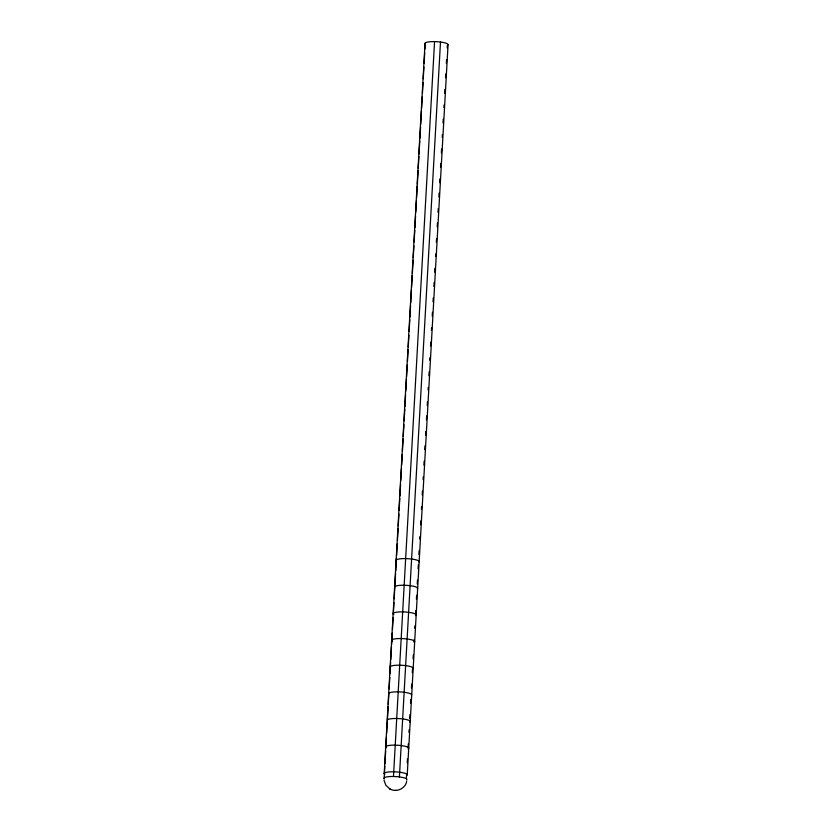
<?xml version="1.0" encoding="UTF-8"?>
<svg xmlns="http://www.w3.org/2000/svg" width="832" height="832" viewBox="0 0 832 832"><rect width="100%" height="100%" fill="white"/><g stroke="black" fill="none" stroke-linecap="round" stroke-linejoin="round"><path stroke-width="1.25" d="M384.207 773.552L425.038 43.368M384.124 778.669L384.81 766.345M384.956 763.807L385.663 751.119M385.871 747.313L386.443 737.152M386.651 733.346L387.296 721.926M387.442 719.389L388.149 706.701M388.284 704.163L388.856 694.013A11.534 2.298 3.2 0 1 400.202 691.922A11.534 2.298 3.2 0 1 411.528 695.23M389.137 688.938L389.782 677.518M389.99 673.702L390.624 662.282M390.77 659.745L391.477 647.057M391.622 644.519L392.257 633.1M392.475 629.294L393.11 617.874M393.328 614.068L393.962 602.638M394.181 598.832L394.815 587.413A11.534 2.298 3.2 0 1 406.661 585.354A11.534 2.298 3.2 0 1 417.269 588.817M394.961 584.875L395.595 573.456M395.741 570.918L396.448 558.178M396.594 555.578L397.249 543.92M397.467 540.03L398.112 528.372M398.258 525.782L398.913 514.124M399.131 510.234L399.786 498.566M399.932 495.976L400.577 484.318M400.795 480.428L401.45 468.77M401.669 464.88L402.241 454.511M402.459 450.632L403.114 438.963M403.26 436.374L403.915 424.715M404.134 420.826L404.778 409.167M404.924 406.578L405.579 394.909M405.798 391.03L406.442 379.361M406.588 376.771L407.243 365.113M407.462 361.223L408.117 349.565M408.262 346.975L408.907 335.306M409.126 331.427L409.781 319.758M409.926 317.169L410.571 305.51M410.717 302.921L411.445 289.962M411.59 287.373L412.246 275.704M412.391 273.114L413.109 260.156M413.254 257.566L413.91 245.908M414.128 242.018L414.773 230.36M414.918 227.77L415.574 216.102M415.792 212.212L416.447 200.554M416.593 197.964L417.238 186.306M417.383 183.716L418.111 170.758M418.257 168.158L418.912 156.499M419.047 153.91L419.775 140.951M419.921 138.362L420.576 126.703M420.722 124.103L421.439 111.155M421.585 108.555L422.24 96.897M422.458 93.007L423.041 82.649M423.249 78.759L423.904 67.101M424.122 63.211L424.705 52.842M424.923 48.953L425.214 43.774M393.474 776.506L434.554 41.61M399.412 776.922L440.492 42.037M406.411 777.889L406.546 775.538A11.534 2.298 3.2 0 0 395.73 771.867A11.534 2.298 3.2 0 0 384.904 774.374M407.254 762.85L407.462 759.044M408.106 747.614L408.314 743.808M408.949 732.389L409.094 729.851M409.739 718.432L409.947 714.626M410.582 703.206L410.8 699.4M411.434 687.981L411.653 684.174M412.287 672.745L412.506 668.938M413.067 658.788L413.286 654.982M414.128 639.756L413.993 642.294A11.534 2.298 3.2 0 0 403.187 638.622A11.534 2.298 3.2 0 0 392.35 641.129M414.773 628.337L414.918 625.799M415.553 614.37L415.761 610.563M416.406 599.144L416.614 595.338M417.258 583.918L417.466 580.112M418.111 568.693L418.319 564.886M418.891 554.57L419.11 550.68M419.765 539.022L419.91 536.432M420.566 524.774L420.784 520.884M421.429 509.226L421.574 506.626M422.23 494.967L422.448 491.078M423.093 479.419L423.238 476.83M423.894 465.171L424.112 461.282M424.767 449.613L424.986 445.734M425.558 435.365L425.776 431.475M426.431 419.817L426.65 415.927M427.222 405.558L427.44 401.679M428.095 390.01L428.241 387.421M428.896 375.762L429.114 371.873M429.759 360.214L429.905 357.625M430.56 345.956L430.778 342.077M431.423 330.408L431.569 327.818M432.224 316.16L432.442 312.27M433.025 301.902L433.243 298.022M433.888 286.354L434.106 282.474M434.689 272.106L434.907 268.216M435.562 256.558L435.698 253.968M436.353 242.299L436.571 238.42M437.226 226.751L437.445 222.862M438.017 212.503L438.235 208.614M438.89 196.955L439.109 193.066M439.691 182.697L439.899 178.807M440.554 167.149L440.773 163.259M441.355 152.901L441.574 149.011M442.218 137.353L442.364 134.753M443.019 123.094L443.238 119.205M443.893 107.546L444.028 104.957M444.683 93.298L444.902 89.409M445.557 77.75L445.775 73.861M446.347 63.492L446.566 59.602M447.221 47.944L447.366 45.354A11.534 2.298 3.2 0 0 437.06 41.714A11.534 2.298 3.2 0 0 425.422 43.982M407.243 774.79L448.063 44.606M406.692 781.446C405.371 788.57 396.604 792.574 390.312 789.183M395.522 790.4L396.115 790.379M384.01 780.229L385.809 785.179L389.698 788.85M389.501 788.746L390.478 789.277M396.521 560.976A11.534 2.298 3.2 0 1 407.15 558.646A11.534 2.298 3.2 0 1 418.985 561.985M390.562 667.566A11.534 2.298 3.2 0 1 400.691 665.226A11.534 2.298 3.2 0 1 413.15 668.387M386.391 747.729A11.534 2.298 3.2 0 1 397.228 745.212A11.534 2.298 3.2 0 1 408.034 748.894M393.848 614.474A11.534 2.298 3.2 0 1 404.674 611.967A11.534 2.298 3.2 0 1 415.48 615.638M387.234 720.45A11.534 2.298 3.2 0 1 399.714 718.63A11.534 2.298 3.2 0 1 409.822 722.062M384.342 778.877A11.534 2.298 3.2 0 1 395.47 776.578A11.534 2.298 3.2 0 1 406.578 780.073"/></g></svg>
